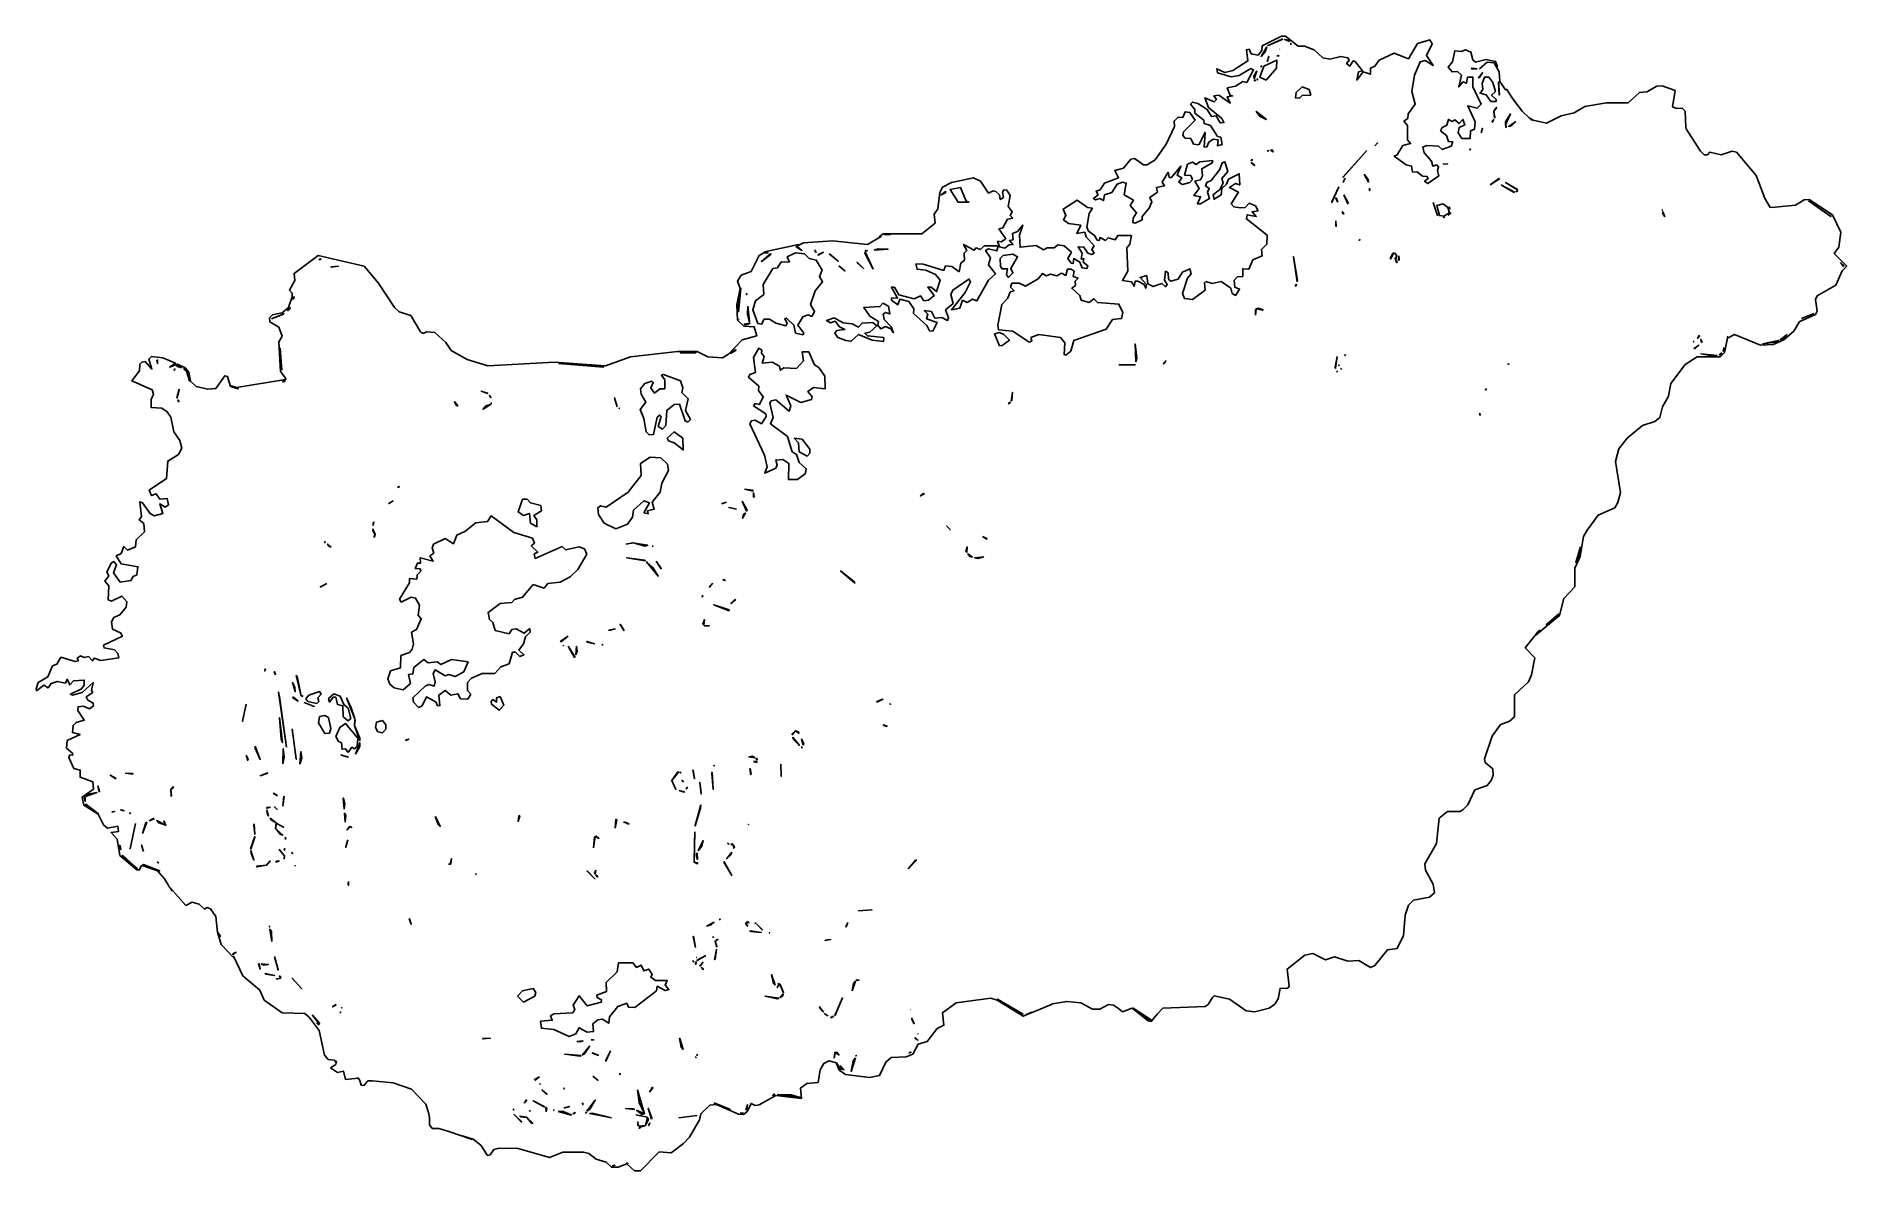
# Model space of a CAD drawing. Header units: millimetres. Extents: x 37 to 541, y 84 to 400.
import ezdxf

# ---------------------------------------------------------------- set-up
doc = ezdxf.new("R2010")
doc.units = ezdxf.units.MM
doc.layers.add('PASS_04', color=4, linetype='Continuous')

msp = doc.modelspace()

# ---------------------------------------------------------------- linework, layer by layer
at = {"layer": 'PASS_04'}
for points in [[(91.6, 143.25), (88.12, 147), (87.12, 150.43), (86.62, 154.75), (85.12, 156.88), (84.12, 157.25), (83.5, 156.85), (82, 158.21), (80, 158.74), (78.25, 157.87), (74.02, 162.61), (74.34, 162), (73.87, 162.77), (73.67, 163), (73.39, 163.57), (72.38, 165.25), (70.38, 167.5), (66.14, 168.99), (65.86, 168.83), (65.38, 167.75), (64.62, 167.75), (59.88, 171.75), (59.12, 176.25), (57.47, 178.12), (59.5, 178.43), (59.38, 179.88), (56.5, 179.34), (55.38, 180.25), (53.88, 183.25), (49.88, 185.75), (49.38, 188), (52.62, 190.25), (52.38, 192.25), (48.88, 193.5), (48.88, 195.5), (47.12, 196), (45.74, 199), (46, 199.74), (46.8, 199.62), (46.75, 200.22), (45.08, 201.62), (45.25, 203.71), (48.83, 205.38), (46.75, 205.97), (46.88, 207.93), (47.75, 208.78), (50.02, 209.38), (48.17, 212.12), (48.28, 213.12), (49.75, 213.34), (51.5, 212.56), (52.53, 213.38), (52.5, 214.16), (51, 214.93), (50.53, 215.88), (52.38, 217.12), (52.02, 217.62), (52.51, 219.88), (49.4, 217.12), (46.75, 216.41), (46.16, 216.62), (49.25, 218.12), (50.01, 219.12), (50, 220.57), (47, 220.39), (46, 219.2), (45.25, 220.8), (44.75, 219.69), (42.5, 220.19), (40.75, 219.62), (40, 218.43), (38.75, 219.11), (36.75, 217.58), (36.63, 218.12), (37.21, 219.88), (39.88, 221.5), (41.18, 224.5), (42.38, 225), (43.5, 226.9), (47.5, 225.77), (48.36, 225.88), (48, 226.66), (49, 227.3), (50, 226.81), (51.18, 227.12), (52.25, 225.9), (52.75, 226.66), (54.62, 226), (59.62, 226.75), (59.38, 228), (58.38, 229), (55.53, 229.5), (55.38, 230.25), (60.62, 232.75), (60.12, 233.75), (57.88, 234.76), (57.62, 236.75), (58.28, 238), (59.88, 238.75), (61.68, 240.88), (61.89, 242.38), (60.5, 243.95), (57.57, 242.5), (56.62, 242.91), (56.88, 246.75), (55.72, 248.12), (56.87, 249.62), (56.26, 250.62), (57.47, 253.12), (58.25, 253.55), (58.98, 252.62), (58.17, 250.38), (60, 247.82), (63, 248.25), (63.58, 249.38), (64.65, 249.88), (64.96, 252.12), (60.25, 252.89), (58.92, 255.12), (60.25, 255.8), (61, 257.71), (62, 256.72), (64.25, 257.64), (64.47, 259.62), (66.75, 261.85), (66.55, 264.12), (65.3, 265.12), (65.94, 266.12), (65.5, 270.17), (66.25, 269.91), (68.31, 266.88), (69.5, 266.24), (71.86, 266.88), (71, 269.58), (72.5, 268.65), (73.46, 269.38), (73.04, 271.12), (71, 270.92), (70, 272.4), (68.75, 271.93), (68.11, 273.38), (72.92, 276.62), (73.25, 281.49), (76.21, 283.38), (77.16, 285.12), (76.62, 287.25), (74.89, 289.62), (74.12, 293.75), (73.12, 295.25), (71.62, 296.25), (68.63, 296.38), (68.61, 298.62), (69.31, 300.12), (68.92, 301.38), (63.23, 303.88), (65.34, 306.62), (65.45, 308.5), (66, 309.06), (67, 309.21), (68.82, 307.12), (67.96, 309.88), (68.75, 310.57), (71.88, 310.25), (75.38, 308.75), (73.75, 307.65), (75.94, 308.5), (78.12, 307.5), (79.12, 306.25), (79.62, 303.75), (81.12, 302.25), (84.38, 301.5), (86.62, 301.75), (89.12, 305.25), (89.88, 305.08), (90.62, 302.5), (92.38, 302), (106.01, 304.22), (106.11, 304.45), (104.62, 306.41), (104.12, 314.7), (105.12, 316.25), (104.12, 318.75), (101.62, 320.25), (101.59, 321.38), (102.44, 322.25), (105.12, 322.75), (106.88, 324.25), (107.88, 327.25), (107.88, 328.25), (107.1, 329.12), (108.62, 331.75), (108.41, 333.75), (115.13, 338.75), (127.88, 335.75), (131.88, 331), (136.38, 324.25), (137.62, 323), (140.88, 322), (143.62, 317.5), (144.19, 317.12), (144.55, 317.1), (145.29, 317.5), (147.62, 317.25), (150.62, 314.54), (152.12, 312.25), (156.62, 309.75), (162.38, 308), (180.88, 309), (195.12, 308), (202.05, 310.5), (215.12, 312), (220.62, 312), (223.62, 310.5), (227.62, 310.25), (229.38, 311.25), (233.12, 315.25), (237.2, 316.38), (236.5, 318.91), (233.62, 319.03), (231.88, 320.69), (231.62, 325), (232.62, 329.5), (231.88, 331.62), (232.88, 333.25), (235.62, 334.25), (237.88, 338.75), (239.21, 339.5), (240.31, 339.43), (239.38, 339.75), (248.81, 341.75), (248.51, 341.46), (250.17, 342.25), (258.25, 342.83), (268, 341.74), (271.8, 343.97), (271.5, 343.82), (271.38, 344), (272.38, 344.75), (283.12, 344.75), (286.88, 347.75), (286.62, 350.25), (287.62, 351.75), (288.12, 356.25), (288.88, 357.75), (291.38, 359), (297.5, 360.36), (299.5, 359.45), (301.75, 356.09), (303, 356.75), (303.75, 356.51), (304.75, 355.62), (305, 354.33), (305.89, 354.88), (305.59, 356.38), (306, 356.98), (306.84, 356.88), (307.74, 355.38), (307.17, 352.38), (308.33, 350.88), (307.74, 349.88), (308.45, 349.12), (307, 348.81), (305.71, 346.38), (304.61, 346.12), (306.5, 343.38), (305.25, 342.55), (304.25, 342.68), (304.81, 341.12), (306.25, 340.78), (307.5, 341.73), (308.5, 341.74), (307.51, 342.88), (308.54, 343.12), (308.38, 344.88), (309.75, 345.4), (311.25, 347.21), (310.37, 344.38), (310.5, 341.03), (315, 341.54), (317, 340.33), (318, 340.9), (320, 340.85), (321, 341.71), (322.75, 341.43), (324.81, 339.62), (323.83, 337.88), (324.75, 336.59), (325.25, 336.49), (325.5, 337.87), (327.11, 336.88), (327.75, 335.3), (329.11, 335.12), (329.39, 335.88), (328.03, 336.88), (328.27, 337.88), (327.5, 337.73), (327.79, 339.38), (326.66, 341.12), (328.25, 341.07), (329.37, 339.38), (330.5, 338.99), (331.1, 339.38), (330.46, 340.38), (331.13, 341.38), (328.94, 343.88), (328.5, 345.18), (326.31, 344.88), (327.4, 347.12), (324, 347.61), (322.56, 348.62), (323.27, 349.88), (322.47, 351.62), (326.4, 354.12), (329.25, 352.05), (330.63, 351.88), (329.7, 350.38), (329.04, 346.62), (329.5, 345.45), (331.25, 344.29), (332, 343.02), (332.5, 342.9), (332.75, 343.72), (334.25, 342.9), (335, 343.66), (337, 343.09), (337.75, 344.29), (341.5, 344.25), (341.06, 341.88), (340.17, 340.88), (340.49, 334.38), (339, 331.75), (341.5, 331.37), (342.25, 330.18), (342.58, 331.62), (343.25, 331.54), (345, 330.66), (345.5, 329.63), (345.68, 330.62), (343.91, 332.62), (345.75, 333.14), (346.07, 330.88), (347.5, 330.14), (350, 330.94), (351, 330.03), (351.44, 330.62), (350.73, 331.88), (351, 334.35), (351.7, 333.88), (351.82, 332.12), (352.5, 331.58), (354.5, 332.18), (355.75, 334.13), (357.75, 335.03), (358.16, 333.62), (357.1, 332.38), (355.67, 328.12), (356.25, 326.73), (358.5, 326.49), (362, 329.09), (361.81, 331.12), (362.25, 331.47), (364, 330.94), (366.5, 331.53), (369.18, 329.62), (369.5, 328.18), (370.5, 327.6), (371.61, 329.38), (370.25, 329.88), (370.13, 331.88), (371, 332.78), (372.49, 332.88), (372.5, 335.02), (374.18, 334.88), (375.25, 337.48), (377.89, 338.62), (377.73, 340.38), (379.15, 341.88), (379.26, 344.38), (373.5, 348.9), (373.75, 350.08), (376.22, 349.62), (375.06, 350.88), (376.77, 351.12), (376, 352.58), (374.25, 353.26), (373.14, 352.12), (371.75, 352), (370, 352.3), (369.25, 353.12), (371.26, 356.38), (368.79, 357.62), (370.5, 358.8), (371.64, 358.38), (371.5, 361.46), (368.5, 359.98), (368, 358.58), (366.63, 357.38), (366.47, 355.62), (364.48, 354.38), (364.24, 355.62), (366.11, 357.12), (367, 358.88), (366.64, 360.12), (368.33, 362.12), (367.5, 364.82), (366.75, 364.52), (366.06, 362.62), (363.66, 359.62), (362.5, 359.04), (362.16, 358.12), (363.14, 357.38), (362.7, 356.38), (363.19, 354.62), (360.75, 353.08), (359.87, 353.12), (360.75, 355.07), (358.88, 355.38), (360.32, 357.38), (359.15, 359.38), (360.75, 359.82), (361.29, 360.88), (361.06, 362.88), (364, 364.47), (364.11, 365.12), (360.5, 364.83), (359.5, 364.05), (358.5, 364.69), (357.14, 364.12), (356.31, 361.12), (358, 360.99), (358.45, 359.88), (357.75, 359.01), (355.75, 358.44), (354.69, 359.12), (355.49, 360.38), (354.22, 361.12), (355.25, 363.62), (352.55, 360.38), (352, 360.53), (351.73, 361.88), (350.05, 359.12), (350.71, 358.12), (348.5, 357.63), (348.78, 356.38), (346.61, 354.88), (347.17, 353.62), (346.43, 351.88), (344.44, 349.62), (344.44, 348.62), (342.5, 347.72), (341.89, 347.88), (341.96, 349.12), (342.91, 350.62), (341.13, 352.62), (342.08, 354.12), (339.5, 355.62), (340, 358.88), (339, 359.16), (337.5, 358.53), (336, 356.24), (334, 355.63), (333.75, 354), (332.69, 354.62), (331.5, 354.19), (330.93, 354.62), (332.23, 355.62), (331.64, 356.62), (332.75, 356.96), (334, 358.88), (337.92, 360.38), (336.86, 362.38), (339.25, 363.03), (341.36, 365.5), (342.31, 365.75), (344.88, 364), (345.88, 364), (348.09, 365.38), (351.12, 369.75), (353.49, 374.62), (353.38, 376.14), (354.5, 377.25), (355.79, 377.12), (356.5, 378.72), (357.75, 378.53), (359.22, 376.38), (356.02, 373.12), (355.85, 372.12), (356.42, 371.38), (358, 371.33), (358.75, 369.72), (360.25, 369.48), (362, 372.98), (361.75, 368.87), (362.5, 368.96), (363, 370.25), (364.25, 371.08), (365.61, 370.88), (365.5, 369.24), (366.71, 369.62), (366.41, 371.62), (365.5, 371.88), (363.5, 374.88), (361.75, 375.42), (361.68, 376.38), (359.18, 378.38), (359.13, 379.38), (357.97, 380.88), (358.5, 381.43), (360, 380.99), (362.6, 379.38), (363.75, 377.4), (365.1, 377.62), (366.24, 375.62), (367.25, 375.73), (366.64, 376.88), (362.91, 379.88), (361.97, 382.62), (364.5, 381.45), (365.15, 382.12), (364.45, 383.12), (365.83, 383.38), (369, 381.16), (368.14, 382.88), (369.65, 383.12), (369, 383.23), (368.19, 385.38), (370.5, 385.88), (372.5, 387.16), (373.6, 386.88), (375.5, 390.38), (374.75, 390.76), (371.5, 388.83), (369.25, 388.41), (365.5, 389.59), (365.25, 390.69), (367.5, 389.62), (369.75, 390.23), (373.93, 392.88), (373.5, 395.98), (374.25, 396.14), (374.83, 394.88), (376.75, 394.46), (377.75, 395.75), (377.93, 397.12), (383.24, 399.75), (384.38, 399.75), (387.88, 397), (389.69, 397), (392.38, 396), (394.75, 393.77), (396.75, 393.38), (399.75, 394.11), (401.75, 393.7), (402.07, 393.12), (401.4, 392.12), (402.25, 391.45), (403.25, 392.86), (403.75, 392.75), (405.84, 390.12), (404.73, 389.88), (404.25, 387.53), (406, 389.85), (408, 389.18), (408.09, 390.88), (409.27, 391.38), (410.5, 393.1), (414.62, 395), (418.62, 393.5), (421.12, 397.75), (424.55, 398.75), (425.19, 397.62), (423.59, 394.38), (425.5, 391.62), (423.25, 392.97), (421.83, 392.62), (420.25, 388.88), (419.57, 384.38), (420.52, 380.88), (418.53, 378.12), (418.45, 376.88), (417.36, 376.12), (418.32, 374.88), (418.37, 370.88), (419.2, 369.88), (417, 369.37), (415.5, 366.75), (414.63, 366.38), (418, 363.94), (419.46, 363.62), (419.75, 361.95), (421, 361.98), (422.5, 360.83), (423.75, 360.74), (424.07, 360.12), (423.08, 359.38), (424, 358.74), (427.05, 360.88), (426.65, 362.38), (427, 363.38), (426.5, 363.93), (425.39, 363.62), (425, 364.94), (423, 367.28), (422.61, 368.88), (423.75, 369.34), (427, 369.11), (428, 368.2), (430.5, 369.12), (430.92, 370.38), (429.75, 370.47), (429.19, 372.12), (427.53, 373.38), (428, 374.34), (429.25, 374.96), (429.75, 376.58), (430.75, 376.05), (431.5, 376.45), (432.75, 375.45), (433.75, 376.6), (434.34, 375.12), (432.77, 374.38), (432.41, 372.88), (433.5, 371.32), (435.75, 371.32), (435.89, 373.38), (436.97, 373.88), (437.17, 375.88), (435.15, 380.38), (437.75, 379.77), (438.88, 380.88), (436.52, 385.62), (436.5, 388.38), (435.09, 388.38), (434.75, 386.64), (433.75, 387.09), (432.61, 385.62), (433.35, 388.88), (432.25, 389.94), (430.75, 389.82), (429.62, 391.12), (430.87, 392.62), (431.5, 395.69), (433.25, 395.48), (434.5, 396), (436, 395.3), (436.5, 393.17), (437.25, 392.56), (440.12, 393.25), (442.88, 392.75), (443.38, 391.31), (442.59, 392.16), (443.88, 389.82), (444.08, 387.12), (445.64, 384.81), (445.88, 385), (447.88, 382), (450.28, 378.91), (452.22, 377.01), (453.36, 376.36), (457, 375.55), (461.12, 377.63), (464.75, 378.46), (467.75, 380.16), (473.74, 381.25), (479.75, 381.24), (482.89, 384.12), (485, 384.24), (487.73, 385.88), (489.25, 385.93), (492.84, 384.62), (492.13, 380.12), (493.26, 379.66), (494.84, 379.75), (495.62, 378.87), (495.86, 374.34), (495.92, 373.93), (499.88, 367.75), (500.83, 366.79), (500.89, 366.75), (501.88, 366.75), (502.53, 367.5), (505.62, 366.75), (508.72, 367.75), (509.88, 367.5), (515.38, 361), (517.58, 355.11), (517.67, 354.92), (519.34, 352.07), (520.68, 352.14), (526.38, 352.75), (528.78, 354.25), (530.12, 354.33), (536.62, 350), (538.93, 345.25), (538.38, 341.06), (537.12, 339.25), (540.62, 335.75), (539.38, 334.5), (537.62, 330.5), (532.38, 327.5), (531.88, 326.5), (532.38, 323.25), (531.88, 322.28), (527.4, 320.26), (527.34, 320.19), (525.88, 317.67), (523.12, 315.25), (520.12, 314), (516.62, 313.75), (509.38, 316.75), (507.38, 315.75), (506.62, 311.77), (505.38, 310.5), (499, 310.5), (495.64, 308.38), (491.6, 303.12), (491.03, 299.62), (489.33, 296.62), (488.58, 293.62), (487.18, 292.5), (483.75, 291.41), (479.5, 287.91), (477.14, 284.88), (476.23, 281.38), (477.62, 272.81), (476.88, 270), (476.02, 268.5), (471.38, 266.5), (468.38, 262.25), (467.38, 260.5), (466.38, 255), (464.88, 251.75), (464.88, 246.5), (461.88, 243.25), (460.62, 238.5), (453.67, 232.74), (451.12, 229.5), (453.75, 226.71), (452.88, 222.01), (452, 220.05), (448.12, 216.5), (448.12, 210.35), (446.63, 209), (444.25, 208.21), (441.88, 205), (439.74, 198.62), (440, 197.58), (442.09, 195.88), (442.19, 194.12), (441.62, 192.6), (440.52, 191.25), (437.12, 190), (435.12, 185.86), (433.81, 184.5), (433, 184), (429.5, 184.01), (427.15, 182.12), (426.38, 175.12), (423.18, 169.38), (423.38, 167.62), (425.5, 163.75), (425.87, 161.38), (424.5, 160.12), (420, 159.31), (418.59, 157.88), (417.66, 155.12), (417.26, 149.5), (415.5, 145.88), (412.75, 145.51), (409.24, 141.12), (408, 140.54), (404.75, 142.49), (401.75, 142.33), (398, 143.52), (395.5, 142.73), (392, 144.48), (389.75, 143.98), (384.89, 140.12), (385.39, 135.38), (385, 134.86), (382.88, 134.75), (382.38, 131.84), (381.38, 130.35), (379.8, 129.25), (375.82, 128.25), (373.43, 128.5), (368.75, 131.8), (364.49, 132.73), (364.06, 132.24), (362.88, 130.3), (362.01, 129.75), (350.24, 129.25), (348.7, 127.56), (347, 125.56), (346.13, 125.75), (341.66, 129.22), (341.42, 129.17), (339, 128.25), (337.89, 129.17), (336.48, 130.06), (335.12, 130.25), (332.67, 129), (330.62, 128.97), (327.38, 130.75), (323.5, 131.14), (319.5, 130.47), (319.04, 130.29), (319.22, 130.25), (311.38, 127), (304.12, 131.5), (302.38, 132), (292.75, 130.73), (288.88, 128), (289.26, 124.5), (287.45, 123.62), (284.6, 120), (282.12, 119.25), (280.62, 116.5), (278.82, 115.75), (274.62, 115.5), (273.12, 114.25), (271.38, 110.5), (268.62, 110), (261.88, 110.75), (260.12, 112), (259.38, 113.85), (260.5, 112.07), (259.38, 114), (257.25, 114.56), (255.91, 113.88), (254.86, 112.12), (254.25, 108.57), (251.12, 108.25), (249.38, 107), (249.64, 104.12), (242.5, 104.91), (237.88, 102.31), (236.75, 102.19), (235.62, 102.75), (234.62, 100.56), (233.5, 99.69), (232.16, 99.75), (226, 102.48), (224.12, 102.25), (221.59, 99.88), (221.25, 98.18), (218.52, 93.38), (216.83, 91.62), (213.35, 89), (210, 89.25), (204.85, 84), (203.19, 84), (201, 85.89), (198.6, 85), (196.74, 85), (195.25, 86.44), (192.47, 87.25), (190.5, 88.81), (189, 89.19), (183.25, 89.21), (179.5, 87.7), (170.75, 90.21), (165.5, 90.25), (164, 89.89), (163, 88.45), (162.25, 88.27), (160.42, 91.12), (158.25, 92.77), (154.66, 93.89), (157.94, 92.75), (151.48, 94.89), (148.73, 95.75), (146.88, 95.75), (146.12, 96.75), (146.12, 98.84), (145.79, 100.19), (145.12, 102.5), (141.12, 106.75), (136, 108.48), (130.12, 109), (129.02, 109), (128.75, 108.84), (127.88, 107.75), (127.12, 107.82), (126.72, 109.17), (126.41, 109.59), (126.05, 109.75), (126.25, 109.82), (122.73, 109.38), (122.12, 111.75), (120.5, 111.36), (118.57, 112.62), (120.06, 113.62), (120.16, 114.11), (119.62, 114.75), (117.93, 115), (116.88, 116.13), (115.38, 123), (112.62, 126.75), (111.38, 127.75), (105.09, 128), (100.12, 131.5), (98.88, 134.25), (94.12, 138.25), (91.5, 143.7)], [(379.36, 397.08), (383.6, 398.94), (383.5, 398.96), (379.38, 397.12)], [(385.52, 398.3), (385.33, 398.62), (384.19, 398.83)], [(379.17, 396.77), (377.6, 394.12), (378.75, 395.38)], [(379.27, 392.62), (379.74, 394.13), (379.72, 394.12)], [(382.01, 394.31), (382.5, 394.23), (382.52, 394.36)], [(382.75, 396.11), (382.75, 396.13), (382.75, 396.12)], [(386, 397.47), (385.83, 397.77), (385.89, 397.42)], [(376.38, 390.12), (375.59, 388.62), (375.68, 387.92)], [(379, 387.51), (381.87, 390.88), (382, 393.1), (378.38, 391.38), (377.2, 388.38)], [(377.56, 391.1), (377.72, 391.43), (377.65, 391.38)], [(437.72, 390.68), (436.25, 390.82), (436.16, 390.63)], [(438.06, 388.29), (438.25, 388.18), (439.25, 389.6)], [(438.4, 390.7), (438.5, 390.71), (440.5, 392.54)], [(441.5, 381.59), (443, 381.55), (443.04, 382.12), (441.73, 383.38), (442.82, 384.38), (442.11, 386.88), (441, 388.35), (439.75, 388.38), (439.12, 386.62), (439.33, 384.88), (438.57, 383.88), (440.25, 383.43)], [(442.43, 392.34), (442.39, 392.38), (440.5, 392.54)], [(375.72, 387.58), (375.75, 387.35), (376.11, 387.47)], [(376.48, 387.58), (376.6, 387.62), (376.58, 387.91)], [(389, 385.63), (387.34, 384.12), (387.14, 382.62), (388.25, 382.49), (389, 383.26), (391.39, 383.38), (390.94, 384.88)], [(443.7, 387.12), (443.88, 383.38), (443.98, 383.46)], [(379.03, 376.67), (376.25, 378.84), (377.31, 377.38), (379, 376.54)], [(443.18, 379.87), (443.12, 379.88), (442.42, 378.87)], [(442.55, 376.97), (442.63, 377.12), (442.42, 378.87)], [(445.92, 374.45), (445.65, 375.12), (447, 378.13), (445.61, 375.88), (445.67, 374.38)], [(438.81, 372.83), (438.86, 372.88), (439.24, 374.12)], [(441.83, 375.82), (442, 375.91), (442.34, 376.56)], [(448.5, 376.02), (446.54, 374.64), (447.34, 374.88)], [(452.23, 377.01), (452.75, 376.49), (453.35, 376.36)], [(379.44, 367.71), (379.68, 367.92), (379.45, 367.88)], [(380.23, 368.04), (380.93, 367.55), (380.63, 368.12)], [(407, 367.99), (400.46, 360.62), (400.4, 360.49)], [(409.29, 369.27), (410.01, 370.05), (410, 370.04)], [(435.64, 368.11), (435.73, 368.12), (435.86, 368.39)], [(374.88, 365.04), (375.15, 365.35), (374.87, 365.38)], [(374.9, 364.73), (374.91, 364.38), (375.75, 363.76), (375.84, 363.84)], [(428.25, 364.13), (429.5, 364.25), (428.25, 364.16)], [(399.2, 357.85), (397.29, 353.62), (397.29, 353.45)], [(400.39, 359.05), (400.93, 360.19), (400.87, 360.12)], [(406.3, 361.38), (407.53, 359.17), (407.42, 359.88)], [(441.38, 358.38), (443.93, 360.02), (443.75, 360.13)], [(448.14, 356.33), (444.5, 358.34), (448, 356.27)], [(448.95, 356.96), (448.94, 357.12), (445.64, 359.04)], [(289.83, 356.3), (289.75, 356.5), (288.5, 355.57)], [(295.5, 353.88), (293.89, 357.62), (291.03, 357.12), (293.25, 353.55), (296.25, 353.6)], [(398.92, 353.6), (398.48, 354.74), (398.43, 354.62)], [(400.6, 355.62), (401.73, 353.14), (401.83, 353.38)], [(407.78, 357.47), (407.76, 356.81), (407.87, 356.88)], [(425.5, 353.51), (426.71, 349.88), (426.74, 349.87)], [(428.25, 353.08), (426.47, 352.62), (427.25, 349.84), (428.5, 349.69), (430.02, 350.62), (429.59, 352.12)], [(448.96, 356.78), (448.52, 356.46), (448.96, 356.62)], [(530, 353.93), (536.24, 349.62), (536.23, 349.62)], [(398.44, 348.38), (398.43, 346.88), (398.5, 346.83)], [(400.59, 350.47), (400.2, 350.9), (400.5, 350.26)], [(428.3, 349.39), (428.5, 349.32), (428.73, 349.45)], [(429.57, 349.93), (430.35, 350.38), (430.33, 350.51)], [(430.13, 351.66), (430.06, 352.12), (429.95, 352.21)], [(489.28, 351.38), (489.25, 351.46), (489.19, 351.38)], [(490, 349.49), (489.46, 350.91), (489.39, 350.38)], [(274.46, 344.55), (273, 344.55), (272.94, 344.52)], [(404.91, 343.15), (405, 342.94), (405.13, 343.04)], [(115.34, 337.55), (115.9, 337.71), (115.75, 337.83)], [(255.44, 334.62), (253.75, 337.45), (251.75, 337.92), (250.5, 339.2), (248, 339.48), (245.67, 338.38), (246.31, 336.88), (244, 336.95), (243, 335.32), (241.72, 335.12), (238.99, 330.62), (239.18, 327.88), (236.81, 326.12), (236.1, 323.62), (237.5, 319.84), (238.5, 319.58), (239.25, 320.98), (240.75, 320.98), (242.5, 319.86), (245.25, 319.18), (245.63, 319.88), (245, 321.12), (245.5, 321.31), (247.55, 319.38), (248.03, 317.12), (250, 316.67), (250.3, 317.12), (248.67, 319.38), (250, 321.63), (251.5, 322.19), (252.5, 321.77), (253.31, 323.12), (252.18, 325.12), (253.48, 328.88), (255.53, 331.38), (254.7, 332.88)], [(241.22, 339.12), (241.02, 339.19), (238.5, 337.07)], [(248.38, 341.33), (248.17, 341.12), (249.75, 340.12)], [(253.32, 340.12), (253.71, 339.58), (253.5, 340.12)], [(254.17, 338.94), (254.25, 338.83), (255.75, 339.63)], [(257.32, 339.16), (259.89, 337.12), (257.5, 339.1)], [(269.65, 334.88), (267.37, 339.72), (267.28, 339.38)], [(267.44, 339.99), (267.96, 340.03), (267.5, 340.2)], [(269.88, 340.17), (273.75, 340.45), (271, 340.6)], [(289.76, 323.62), (291.9, 325.38), (291.21, 327.88), (291.74, 329.12), (296.25, 332.14), (296.7, 331.38), (295.25, 328.44), (291.45, 323.62), (293.75, 324.07), (294.5, 326.28), (295.75, 325.65), (297.25, 326.53), (298.5, 326.1), (301.75, 331.87), (303.7, 333.62), (301.69, 336.12), (302.31, 338.12), (300.92, 340.12), (301.75, 340.54), (304, 339.98), (304.42, 341.38), (300.5, 341.39), (299.5, 340.36), (298.25, 340.85), (297.75, 340.17), (294.75, 341.83), (295.72, 340.12), (294.91, 339.38), (295, 337.4), (294.04, 336.62), (293.5, 334.22), (291.5, 335.64), (289.75, 335.84), (289.25, 334.58), (283.5, 336.35), (281.5, 336.38), (281.81, 334.88), (284.25, 334.64), (287, 333.43), (288.3, 331.88), (287.25, 328.68), (285.76, 329.88), (284.81, 329.88), (286.63, 327.62), (285, 326.25), (283.75, 326.15), (282.75, 327.53), (281, 326.71), (276.75, 327.75), (275.52, 329.88), (274.69, 329.88), (276.42, 326.88), (274.75, 326.92), (274.75, 326.26), (276.5, 325), (277, 326.53), (279.5, 325.94), (280.97, 323.88), (280.81, 322.62), (284.5, 319.24), (285.25, 317.79), (286.25, 317.71), (287.38, 320.12), (284.49, 321.12), (284.81, 322.38), (283.82, 323.38), (285.84, 323.12), (286.75, 321.3), (288.75, 321.51), (290.25, 320.62), (290.54, 321.38)], [(307.25, 332.61), (308.5, 333.88), (307.97, 335.12), (309.81, 338.38), (308.5, 339.13), (305.75, 338.76), (304.92, 337.88), (305.05, 335.62), (305.5, 335.04), (307, 335), (306.71, 333.38)], [(387.61, 331.42), (387.74, 331.88), (386.57, 338.38)], [(414.24, 339.38), (413.56, 337.89), (413.75, 337.81), (414.46, 339.39)], [(414.75, 339.42), (414.59, 339.4), (415.39, 338.62)], [(414.94, 337.88), (415.03, 337.54), (415.39, 338.62)], [(415.89, 338.62), (415.8, 337.37), (416.01, 337.62)], [(118.68, 335.57), (118.75, 335.51), (120.75, 335.74)], [(260.03, 335.88), (261.76, 334.4), (261.75, 334.44)], [(265.02, 336.78), (266.92, 335.12), (265.25, 336.74)], [(327.5, 326.32), (327.09, 327.62), (324.86, 329.62), (325.91, 330.38), (325.85, 331.62), (326.63, 332.38), (325.25, 332.88), (325.55, 334.38), (324.75, 334.92), (323.67, 334.88), (323.25, 333.18), (322, 333.78), (320.75, 333.06), (319, 333.57), (317.75, 333.03), (316.75, 333.73), (315.5, 332.27), (312, 330.22), (310.25, 331.05), (308.25, 330.99), (307.84, 329.88), (308.81, 328.88), (307.75, 328.57), (307.09, 326.88), (305.44, 325.12), (304.29, 319.38), (304.5, 318.08), (308.5, 317.7), (313, 314.57), (313.79, 314.88), (313.51, 315.88), (315.75, 316.76), (321.75, 315.93), (322.99, 314.38), (322.75, 311.2), (323.25, 310.99), (324.67, 312.12), (325.5, 315.11), (334.5, 318.23), (336.25, 320.87), (338.75, 321.2), (339.09, 322.88), (338, 325.16), (332.03, 325.62), (331, 326.67), (329.75, 325.68)], [(415.48, 336.99), (415.07, 337.38), (415.25, 336.7)], [(538.84, 336.75), (539.75, 335.65), (539.87, 335.88)], [(231.99, 324.38), (232.08, 323.07), (232.79, 329.62)], [(234.39, 328.21), (234.34, 328.12), (234.43, 327.82)], [(387.11, 330.24), (387.25, 330.19), (387.4, 330.72)], [(106.56, 323.36), (107.18, 323.88), (107.32, 324.24)], [(108.17, 326.48), (108.41, 327.12), (108.38, 327.24)], [(234.75, 324.65), (234.6, 322.38), (235.2, 320.24)], [(271.12, 320.38), (270.86, 319.38), (271.75, 318.31), (273, 318.92), (274.5, 318.27), (275.25, 317.24), (274.64, 318.88), (272.7, 320.88), (272.4, 322.38), (273, 322.89), (274.25, 322.46), (273.86, 324.62), (272.25, 325.42), (271.5, 324.51), (267, 324.21), (268.72, 321.88)], [(376, 322.15), (376.24, 323.81), (376, 323.67)], [(378, 323.48), (378.16, 323.64), (376.75, 324.11), (376.3, 323.85)], [(531.5, 322.58), (528.25, 321.3), (528.13, 321.16)], [(102.15, 321.12), (105.25, 322.26), (105.56, 322.52)], [(232.23, 320.88), (232.24, 320.87), (232.23, 320.92)], [(235.24, 319.87), (233.7, 319.66), (234, 319.4), (235.25, 319.76)], [(258.75, 321.42), (256.57, 320.62), (257.75, 320.03), (259, 320.42), (260.22, 318.88), (261.73, 318.12), (259.5, 317.89), (258.94, 317.12), (259.75, 315.88), (262, 315.05), (263.5, 314.88), (265.5, 316.74), (269.31, 315.12), (272.5, 314.76), (272.53, 315.88), (268, 316.35), (267.31, 317.12), (268.64, 317.38), (270.63, 319.12), (269.5, 320.06), (266.5, 319.9), (265.5, 318.8), (263.75, 319.71), (261.25, 319.94)], [(105, 306.77), (104.55, 312.9), (104.54, 312.88)], [(229.77, 311.41), (231.33, 312.31), (231.25, 312.52)], [(242.5, 298.51), (246.25, 295.44), (246.65, 296.88), (245.37, 299.88), (249.5, 297.82), (252.41, 298.62), (252.64, 299.38), (251.42, 300.88), (253, 302.02), (256.23, 301.62), (256.17, 305.12), (254.5, 307.52), (253.25, 308.28), (251.66, 311.88), (249.83, 311.88), (250.22, 309.38), (248.25, 307.32), (244.75, 307.48), (243.75, 306.81), (243.5, 307.89), (241.5, 309.02), (238.75, 308.8), (239.29, 310.62), (238.5, 311.5), (238.59, 312.38), (237.75, 312.91), (236.32, 310.38), (236.85, 306.12), (235.25, 305.65), (234.88, 304.88), (237.77, 302.38), (237.69, 301.12), (238.99, 299.38), (238, 297.3), (236.75, 297.53), (236.33, 296.88), (239.71, 294.62), (239.82, 293.88), (238.5, 291.9), (236.75, 292.89), (235.75, 292.72), (235.29, 291.88), (239.37, 283.12), (240.13, 279.88), (239.46, 278.12), (242.5, 279.58), (242.88, 280.38), (242.5, 281.78), (244.5, 281.93), (246.12, 280.88), (246.03, 276.38), (248.5, 276.4), (250.75, 278.1), (250.98, 279.38), (249, 281.08), (248.27, 283.38), (247.05, 284.12), (245.8, 288.38), (240.99, 291.88), (241.76, 293.62), (240.82, 297.62), (241.25, 298.29)], [(303.37, 316.88), (304.78, 313.62), (305.5, 313.66), (307.51, 315.12), (306, 316.7), (304.75, 317.28)], [(342.72, 309.12), (342.97, 310.12), (342.5, 314.13)], [(498.15, 314.82), (497.92, 314.75), (498, 314.69)], [(498.29, 312.75), (499.41, 313.77), (498.12, 312.88)], [(499.63, 316.15), (499.5, 316.44), (499.09, 315.67)], [(500.22, 314.53), (500.33, 314.62), (499.99, 315.36)], [(506.51, 313.12), (506.19, 312.06), (506.25, 312.12)], [(507.63, 316.21), (507.42, 316.12), (507.38, 316)], [(517.19, 314.14), (517.25, 314.12), (520.7, 314.62), (521.64, 315.08)], [(524.04, 316.74), (522.06, 315.29), (523.26, 315.88)], [(70.22, 309.62), (70.43, 308.65), (70.39, 309.62)], [(75.69, 307.92), (77.05, 307.48), (75.75, 308.01)], [(182, 308.69), (194.5, 307.69), (194.6, 307.72)], [(215.86, 311.68), (220.25, 311.66), (216, 311.7)], [(338, 308.27), (342.5, 308.25), (342.53, 308.37)], [(350.35, 308.66), (350.5, 308.6), (351.1, 309.38)], [(398.79, 310.62), (398.21, 307.62), (398.33, 307.33)], [(399.19, 308.12), (399.26, 308.04), (399.27, 308.26)], [(401.12, 311.18), (400.93, 310.88), (401.12, 311.12)], [(446.57, 308.65), (446.52, 308.62), (446.32, 308.39)], [(504.5, 310.91), (500.06, 311.38), (503.75, 310.74)], [(505.8, 311.61), (505.11, 311.06), (505.38, 311.12)], [(75.09, 306.71), (75.23, 307.15), (75.07, 306.88)], [(77.6, 307.25), (78.5, 306.52), (77.75, 307.19)], [(79.31, 303.88), (79.39, 303.78), (78.5, 306.52)], [(105.21, 303.55), (105.75, 303.63), (105.95, 304.09)], [(218, 292.38), (218.76, 293.12), (217.41, 295.62), (218.12, 298.88), (216.32, 300.62), (216.64, 301.88), (215.97, 303.88), (211.25, 305.65), (210.64, 305.38), (211.59, 304.12), (211.6, 301.62), (210.25, 301.63), (208.75, 300.44), (207.75, 301.88), (208.41, 303.38), (208, 303.75), (206, 303.07), (204.83, 301.62), (205, 300.12), (206.28, 297.88), (204.71, 295.88), (205.79, 293.38), (206.42, 289.62), (207.25, 288.83), (208.5, 288.92), (209.5, 293.71), (210.25, 294.29), (210.62, 293.88), (209.8, 291.12), (211, 290.42), (211.88, 291.38), (212.18, 295.62), (214.25, 297.28), (215.66, 297.38), (217.25, 292.71)], [(398.86, 306.4), (398.68, 306.5), (398.75, 306.32)], [(399.73, 307.39), (399.95, 307.09), (400, 307.12)], [(76.38, 301.49), (75.78, 299.12), (75.83, 299.02), (76.44, 301.38)], [(76.4, 298.02), (76.06, 298.51), (76.25, 298.07)], [(90.56, 302.38), (92.75, 301.64), (92.89, 301.67)], [(153.75, 296.92), (153.97, 296.87), (153.15, 298.04), (153.04, 297.88)], [(162.25, 300.43), (160.5, 301.01), (162.34, 300.32)], [(163.14, 299.38), (162.79, 299.78), (163.15, 299.2)], [(163.31, 297.38), (163.28, 297.7), (163.25, 297.34)], [(198.37, 296.58), (197.62, 299.12), (198.31, 296.62)], [(307.22, 297.56), (307.5, 297.51), (307.78, 297.86)], [(308.03, 298.18), (308.18, 298.38), (308.37, 300.62)], [(440.38, 301.69), (440.1, 301.38), (440.07, 301.26)], [(163.05, 297.22), (161.81, 296.88), (161, 295.94)], [(199.05, 296.14), (198.87, 296.21), (199, 296.11)], [(438.48, 294.85), (438.43, 294.62), (438.54, 294.27)], [(214.19, 286.62), (216.75, 284.62), (216.6, 287.88), (214.25, 289.62), (212.25, 287.93), (212.6, 287.12)], [(249, 284.06), (251.25, 282.9), (252, 283.75), (252, 284.81), (249.84, 287.62), (247.64, 287.88), (248.81, 286.62)], [(210.3, 272.88), (210.75, 275.38), (212.59, 278.88), (212.36, 280.62), (210.5, 282.38), (207.5, 282.61), (204.85, 280.88), (205, 277.52), (201.41, 272.88), (195.25, 268.65), (193.75, 269.08), (193, 268.54), (193.17, 266.62), (194.75, 264.26), (198, 262.66), (201.25, 263.95), (202.65, 265.88), (202.9, 267.88), (205.75, 270.45), (207.3, 269.88), (205.81, 267.12), (207, 266.87), (206.78, 267.62), (208.65, 268.12), (208.07, 270.12)], [(137.56, 274.5), (137.31, 274.2), (137.71, 274.38)], [(233.75, 273.7), (236.15, 273.14), (236.1, 273.38)], [(236.25, 272.73), (236.27, 271.5), (236.5, 271.59)], [(283.5, 272.52), (282.75, 271.83), (283.84, 272.39)], [(136, 270.49), (134.75, 269.66), (136, 270.43)], [(176, 263.22), (175.94, 265.12), (175.18, 266.38), (177.25, 267.66), (177.14, 269.12), (174.25, 269.92), (173.25, 270.93), (172, 270.87), (170.75, 267.38), (172.25, 266.4), (173.95, 266.88), (174.25, 264.26)], [(228.75, 270.1), (227.53, 269.67), (227.52, 269.62)], [(231.55, 268.12), (229.47, 268.61), (229.5, 268.55)], [(233.15, 270.38), (234.36, 267.61), (234.51, 267.88)], [(130.33, 262.65), (130.3, 262.12), (131.02, 261.12)], [(130.59, 264.61), (130.41, 264.12), (130.38, 263.61)], [(157.58, 216.62), (156.67, 217.62), (156.65, 219.88), (157.75, 221.05), (160.75, 222.44), (164.25, 222.43), (166, 224.27), (168.25, 225.12), (169.25, 228.36), (170, 228.34), (171.25, 227.08), (172.4, 227.62), (170.99, 228.88), (172.29, 230.62), (172.82, 232.62), (174.13, 233.88), (174, 234.89), (172.5, 233.59), (170.25, 234.78), (169, 234.6), (168.25, 233.46), (164.4, 234.38), (163.75, 236.58), (162.78, 237.38), (162.42, 239.38), (165.82, 241.88), (169, 242.18), (169.75, 243.03), (172, 243.61), (175, 247.12), (178, 246.17), (179, 247.43), (182.5, 247.83), (185.25, 249.27), (187.44, 251.38), (189.89, 255.62), (189.26, 257.12), (187.75, 257.64), (184, 256.84), (183, 257.73), (175.5, 254.44), (175.25, 255.66), (176.26, 256.12), (174.45, 257.88), (175.31, 258.62), (174.75, 260.05), (169.56, 261.62), (163.25, 266.24), (162.25, 264.65), (159, 264.31), (155.95, 261.88), (153.71, 260.88), (152.75, 258.49), (150.5, 260.01), (147.26, 258.38), (146.87, 257.38), (147.27, 255.88), (146.2, 255.12), (147.11, 253.62), (143.55, 254.62), (143.61, 253.12), (142.72, 253.12), (142.15, 251.62), (143.5, 251.53), (143.69, 250.88), (142.71, 249.88), (142.54, 248.62), (140.5, 248.82), (140.5, 247.62), (137.76, 243.12), (138.25, 242.26), (141, 243.65), (142.21, 243.38), (143.33, 241.38), (142.97, 238.62), (143.82, 237.62), (142.5, 234.62), (141.07, 233.88), (141.63, 230.62), (141.25, 229.2), (140.5, 228.25), (138.13, 227.38), (138, 223.95), (135.25, 223.13), (134.54, 220.88), (135.03, 219.38), (136.25, 218.37), (138.75, 217.85), (140.77, 219.62), (140.3, 222.12), (141.5, 222.29), (141.75, 224.02), (144.5, 226.26), (145.75, 225.35), (148.25, 225.65), (149.25, 224.87), (152.25, 226.31), (156.85, 225.62), (155.68, 222.88), (153.25, 221.52), (151.5, 222.08), (150.5, 221.77), (147.67, 223.38), (147.15, 222.38), (147.7, 220.12), (147.41, 218.88), (146, 219.34), (145, 218.96), (141.51, 215.62), (141.63, 214.38), (143, 212.92), (144.06, 213.38), (145.25, 215.88), (147.97, 214.38), (148.25, 213.5), (149, 213.47), (148.72, 216.38), (150.5, 217.7), (152, 216.38), (154, 216.76), (154.75, 215.31), (156.75, 215.29)], [(233.5, 266.76), (233.25, 265.58), (234.05, 267.04)], [(290.09, 263.38), (291, 262.45), (290.1, 263.43)], [(117.17, 258.95), (117, 259.1), (116.96, 258.82)], [(118.75, 257.58), (117.75, 258.46), (118.01, 257.88)], [(130.61, 260.4), (130.76, 260.38), (131.02, 261.12)], [(200.73, 258.38), (202.93, 258.74), (202.75, 258.77)], [(206, 257.86), (206.85, 258.08), (203.17, 258.7)], [(208.1, 257.87), (208.3, 257.74), (208.25, 257.84)], [(295.69, 256.03), (295.79, 257.62), (295.44, 256.38)], [(300, 260.54), (301.22, 259.75), (301.25, 259.94)], [(466.51, 257.64), (465.22, 253.25), (466.01, 255)], [(206, 253.91), (201, 254.63), (206.14, 253.78)], [(208.25, 251.88), (206.5, 253.46), (209.75, 249.47)], [(209.2, 253.62), (210.58, 251.54), (210.62, 251.62)], [(297.23, 254.73), (295.94, 255.69), (296.5, 254.91)], [(300.42, 254.88), (297.88, 254.58), (298.75, 254.37)], [(117.5, 247.48), (115.75, 246.55), (115.71, 246.43)], [(223.99, 246.35), (224.92, 247.41), (224.81, 247.38)], [(227.8, 248.47), (228.45, 248.25), (228, 248.54)], [(264.39, 247.94), (260.53, 250.95), (260.58, 250.88), (264.5, 247.56)], [(222.02, 243.62), (222.17, 244.08), (222, 243.88)], [(231.22, 243.07), (230.03, 241.91), (231.25, 242.85)], [(222.51, 235.81), (222.64, 237.38), (222.22, 236.12)], [(229.56, 240.13), (225.25, 241.51), (229.5, 239.86)], [(230, 241.88), (229.99, 241.88), (229.99, 241.84)], [(460.5, 239.02), (456.97, 235.96), (459.27, 237.62)], [(184.75, 232.77), (182.58, 231.38), (182.67, 231.25)], [(195.99, 234.4), (197.75, 234.79), (196, 234.44)], [(200.27, 234.38), (199.16, 236.12), (200.24, 234.35)], [(224, 235.67), (222.65, 235.66), (222.75, 235.55)], [(455.25, 234.48), (454.56, 233.88), (453.96, 233.12)], [(183.29, 230.28), (183.39, 230.12), (183.44, 230.12)], [(184.75, 230.03), (186.5, 226.86), (186.6, 227.09)], [(186.81, 227.61), (187.22, 228.62), (186.98, 229.96)], [(190, 231.09), (192, 230.65), (189.86, 231.32)], [(194.25, 230.29), (194.31, 230.43), (194.16, 230.35)], [(100.32, 223.12), (100.25, 223.12), (100.25, 223.12)], [(100.27, 223.26), (100.44, 223.65), (100.33, 223.62)], [(103.2, 222.03), (103.04, 222.88), (102.91, 222.89)], [(110.35, 216.09), (110.37, 216.12), (109.28, 221.62), (109, 221.83)], [(106.29, 201.88), (104.37, 215.88), (104.11, 217.24)], [(108.61, 218.62), (107.96, 219.88), (108.75, 217.38)], [(112.54, 216.38), (111.69, 215.38), (112.25, 214.61), (114.75, 214.09), (115.26, 214.62), (114.98, 215.62), (115.97, 216.62), (115.5, 217.35)], [(95.04, 213.88), (94.03, 209.12), (94.04, 209.08)], [(108.2, 215.94), (108.08, 215.62), (109.5, 214.7)], [(110.8, 216.27), (110.66, 216.12), (110.7, 215.98)], [(111.23, 214.35), (111.25, 214.28), (114, 213.21)], [(122.03, 210.38), (123.5, 209.26), (124.23, 209.88), (123.5, 212.72), (122.25, 213.73), (121.25, 216.1), (119.5, 216.69), (118, 215.46), (118.25, 214.42), (119.25, 215.77), (120, 215.84), (120.5, 213.76), (122.02, 213.38)], [(125.29, 209.8), (124.32, 212.88), (123, 215.62)], [(165.75, 215.96), (164.74, 215.62), (164.75, 214.4), (163.75, 215.2), (163.25, 214.62), (163.38, 213.88), (165.5, 212.16), (166.75, 213.62)], [(270.58, 214.62), (270.64, 214.42), (272.34, 215.23), (272.25, 215.29)], [(274.45, 213.88), (274.29, 213.97), (274.39, 213.77)], [(104.78, 204.12), (105.18, 203.19), (104.37, 210.12)], [(107.86, 206.96), (107.84, 206.88), (108.96, 198.62), (109.03, 198.52)], [(115.16, 208.62), (117, 205.71), (118.25, 205.82), (118.68, 207.12), (117.97, 210.12), (117, 210.69), (115.5, 210.42)], [(123.5, 200.45), (124.5, 201.86), (125.25, 201.46), (126, 202.12), (126.13, 204.38), (122.75, 208.46), (121.14, 207.38), (120.04, 204.88), (120.75, 203.51), (121.62, 203.12), (121.75, 201.33), (122.75, 201.45)], [(125.25, 207.88), (125.43, 209.38), (125.36, 209.59)], [(126.68, 203.62), (126.68, 204.38), (125.25, 207.88)], [(131.38, 208.88), (131.03, 207.38), (131.75, 206.16), (133, 205.87), (133.92, 206.88), (133.94, 208.12), (133, 209.32)], [(273.45, 207.62), (273.46, 207.74), (272.44, 208.11), (272.57, 207.88)], [(97.56, 202.16), (97.54, 201.62), (99, 198.5)], [(125.5, 199.9), (126.67, 202.12), (126.68, 203.14)], [(139.44, 203.87), (139.5, 203.75), (140.31, 204.12)], [(247.04, 205.62), (247.1, 205.35), (248, 206.44)], [(247.25, 204.71), (247.38, 204.12), (249.08, 202.39)], [(248.97, 205.71), (248.75, 206.19), (248, 206.44)], [(249.6, 201.85), (249.75, 201.69), (249.83, 201.86)], [(250.08, 202.43), (250.29, 202.88), (249.69, 204.16)], [(95.03, 199.62), (95.5, 198.2), (95.61, 198.51)], [(105.25, 197.27), (105.66, 199.12), (105.38, 201.45)], [(110, 197.17), (110.52, 198.88), (110.32, 200.66)], [(121.42, 199.8), (121.5, 199.69), (123.5, 199.13)], [(225.25, 196.83), (225.23, 196.74), (225.41, 196.72)], [(236.75, 198.93), (236, 199.37), (235, 199.16)], [(236.25, 197.92), (237.25, 197.64), (237.26, 197.88)], [(237.27, 198.31), (237.29, 198.62), (237.07, 198.75)], [(244.03, 193.88), (243.87, 197.12), (244.01, 193.82)], [(58.88, 193.19), (57.25, 194.1), (58.75, 193.11)], [(63.5, 194.52), (61.5, 194.62), (63.56, 194.4)], [(101.09, 194.67), (101, 194.71), (99, 193.94)], [(215.4, 194.97), (215.25, 195.01), (213.53, 192.62)], [(213.53, 192.62), (214.68, 190.12), (214.7, 190.12)], [(216.02, 194.68), (216, 194.84), (215.75, 194.89)], [(216.43, 192.62), (216.74, 192.26), (216.42, 192.7)], [(219.39, 195.48), (219.85, 193.12), (219.5, 195.48)], [(221.76, 189.12), (221.34, 192.12), (221.75, 188.83)], [(224.71, 194.62), (225.1, 190.12), (224.78, 194.89)], [(235.4, 195.99), (235.25, 195.88), (235.52, 194.26), (235.61, 194.38)], [(50, 187.84), (50.25, 186.79), (50.25, 188.02)], [(51.45, 188.88), (50.4, 188.13), (53.53, 189.26)], [(53.82, 191.12), (54.14, 189.48), (54.25, 189.52)], [(74.76, 190.55), (74.75, 190.87), (74.09, 190.12)], [(74.09, 190.12), (74.2, 188.23), (74.27, 188.38)], [(103.75, 188.34), (102.75, 189.11), (102.66, 189.02)], [(105.25, 185.49), (105.65, 188.12), (105.6, 188.21)], [(122.52, 186.12), (122.13, 187.73), (122.09, 187.62), (122.33, 184.7)], [(215.64, 189.8), (217, 189.35), (217.08, 189.46)], [(217.58, 190.16), (217.91, 190.62), (217.84, 190.73)], [(50.47, 185.88), (53.96, 183.38), (50.43, 186.02)], [(57.72, 183.82), (58.46, 184.03), (57.75, 183.85)], [(60.11, 184.43), (61.07, 184.18), (60.25, 184.46)], [(62.63, 183.66), (62.85, 183.38), (62.73, 183.62)], [(68.05, 181.37), (69.44, 181.94), (69.25, 182.05)], [(70.79, 180.88), (72.69, 180.15), (70.25, 181.5)], [(100.75, 185.08), (100.78, 184.89), (101.75, 185.17)], [(101.04, 183.12), (101.28, 182.77), (100.85, 184.4)], [(102.08, 181.62), (103.43, 180.88), (101.74, 182.12)], [(103, 185.29), (102.94, 185.28), (103.63, 184.62)], [(122.82, 182.88), (122.43, 183.52), (122.63, 181.1)], [(147.82, 182.61), (147.82, 182.38), (148.5, 180.33), (149.08, 179.82)], [(171, 182.85), (170.75, 181.22), (171.23, 182.76)], [(197.76, 179.38), (198.22, 181.7), (198, 181.77)], [(221.62, 185.87), (220.05, 180.12), (220.04, 179.98), (221.57, 184.88)], [(64.3, 180.62), (62.75, 173.62), (62.75, 173.62)], [(66.21, 177.88), (67.42, 181.01), (67.18, 180.88)], [(72.75, 180.12), (72.14, 181.38), (72.74, 180.13)], [(97.48, 176.88), (97.48, 177.02), (96.38, 173.88), (96.39, 173.54)], [(97.33, 180.58), (97.17, 180.12), (97.45, 177.65)], [(103.25, 179.29), (103.34, 179.17), (103.43, 180.88)], [(104.5, 177.71), (105.25, 177.39), (103.47, 179.01)], [(103.65, 180.62), (105.5, 179.6), (105.48, 179.65)], [(106.05, 176.23), (106.09, 176.62), (105.95, 176.75)], [(123.92, 179.88), (123.18, 178.88), (123.95, 179.86)], [(124.4, 179.62), (124.12, 179.77), (124.36, 179.47)], [(191.75, 173.9), (192.21, 176.97), (192.06, 176.88)], [(192.35, 177.06), (193.25, 176.52), (192.5, 177.15)], [(200.08, 181.12), (201.63, 180.5), (201.5, 180.68)], [(219.98, 178.32), (219.84, 174.88), (219.8, 169.88)], [(234.9, 180.38), (234.86, 180.46), (234.83, 180.37)], [(59.75, 174.62), (60.14, 173.37), (60.04, 174.45)], [(60.75, 171.38), (64.75, 168.17), (60.62, 171.81)], [(66.49, 172.85), (65.95, 174.62), (66.46, 172.88)], [(96.4, 173.16), (96.43, 172.38), (97.22, 170.48)], [(105.75, 171.63), (105.75, 171.63), (104.27, 173.38)], [(105.57, 170.83), (105.69, 170.88), (105.75, 171.59)], [(105.69, 173.26), (105.75, 173.25), (105.79, 173.65)], [(108.03, 172.17), (107.81, 172.59), (107.85, 172.38)], [(123.41, 176.13), (122.77, 174.12), (122.81, 174.02)], [(220.36, 171.88), (220.69, 170.67), (220.61, 172.41)], [(220.89, 173.01), (221.92, 174.38), (222.24, 175.88)], [(230.24, 172.64), (228.83, 170.87), (229.87, 171.88)], [(229.25, 174.98), (229.43, 174.94), (229.12, 175.14)], [(229.97, 174.82), (230.68, 174.66), (230.5, 175.01)], [(230.76, 174.53), (230.81, 173.78), (230.97, 174.12)], [(66.14, 169), (71, 167.46), (66.5, 169.21)], [(70.75, 169.63), (70.38, 169.9), (70.75, 169.63)], [(97.94, 168.74), (98, 168.59), (100.75, 169.02)], [(101.75, 170.29), (100.75, 169.02), (101.81, 170.13)], [(103.42, 170.12), (103.38, 169.93), (104.23, 170.28)], [(108.75, 168.85), (108.72, 168.95), (108.64, 168.88)], [(151.46, 169.45), (151.5, 169.32), (151.61, 169.33)], [(152.21, 170.88), (151.88, 169.34), (152, 169.35), (152.24, 170.88)], [(159, 166.61), (159, 166.5), (159.05, 166.6)], [(192.25, 165.15), (190.01, 167.47), (190, 167.38)], [(192.37, 167.67), (192.03, 166.88), (192.26, 166.55)], [(192.39, 166.37), (192.83, 165.74), (192.95, 165.88)], [(219.8, 169.88), (220.75, 169.46), (220.74, 169.68)], [(228.03, 169.88), (230.25, 166.19), (228.13, 170)], [(281.5, 170.58), (279.4, 168.12), (281.63, 170.48)], [(123.56, 164.55), (123.47, 163.88), (123.56, 163.44)], [(265.5, 156.39), (265.49, 156.38), (269.25, 156.59)], [(101.5, 152.03), (101.53, 151.86), (101.62, 151.96)], [(102.25, 147.8), (102.12, 150.62), (101.64, 151.23)], [(140.5, 154.15), (140.49, 154.12), (141.01, 152.62)], [(223.25, 152.1), (224.5, 152.43), (225.32, 153.17)], [(226.77, 153.91), (227, 153.92), (227, 154.03)], [(234.05, 152.88), (234.58, 152.04), (234.23, 153)], [(234.75, 153.39), (234.37, 153.11), (235.08, 153.04)], [(236.93, 152.88), (236.73, 152.87), (236.96, 152.85)], [(238.75, 151.18), (237.27, 152.56), (238.7, 151.03)], [(262.52, 153.12), (262.01, 151.86), (262.05, 151.88)], [(87.75, 149.24), (87.91, 149.26), (87.12, 150.43)], [(220.15, 146.12), (219.59, 149.25), (219.5, 149.16)], [(224.98, 149.09), (225, 149.04), (225.17, 148.99)], [(226.2, 148.47), (225.58, 147.88), (226.39, 148.38)], [(226.1, 146.19), (226.12, 146.38), (225.58, 147.88)], [(235.5, 150.56), (238.5, 150.36), (235.34, 150.82)], [(240.75, 150.27), (240.69, 150.22), (240.82, 150.26)], [(256.25, 148.16), (256.22, 148.13), (257.75, 148.4)], [(91.33, 144.38), (91.38, 144.19), (92.25, 144.83)], [(98.5, 141.66), (98.97, 140.12), (98.68, 141.64)], [(99.21, 141.59), (100, 141.21), (101.26, 141.37), (101.25, 141.41)], [(102.97, 143.62), (103.98, 139.88), (104, 139.85)], [(201, 130.67), (201.5, 129.5), (203.25, 129.44), (209.25, 134.08), (209.5, 135.36), (211.75, 134.17), (212.75, 134.45), (211.71, 135.62), (212.25, 136.99), (209, 136.91), (207.7, 137.88), (208.05, 138.62), (207.13, 140.12), (205.75, 139.61), (205, 141.25), (203.75, 140.6), (202.75, 141.9), (198.76, 141.88), (198.34, 139.38), (195.31, 136.38), (195.33, 133.88), (192.64, 132.88), (192.75, 132.18), (193.95, 131.62), (193.93, 130.88), (190, 129.93), (187.75, 132.72), (186.1, 130.12), (186.59, 128.88), (186, 127.95), (180.75, 127.68), (179.74, 127.12), (180.29, 125.88), (177.03, 125.62), (177.25, 123.66), (180.75, 123.36), (185, 121.38), (186.88, 122.12), (187.75, 123.79), (190.03, 122.62), (191.75, 122.8), (191.61, 124.88), (193, 126.02), (194.25, 126.18), (196, 125.06), (196.25, 126.88), (198.5, 129.75)], [(219.7, 142.04), (219.49, 142.47), (219.38, 142.38)], [(220.45, 142.28), (220.1, 141.63), (220.25, 141.47)], [(220.49, 143.38), (220.49, 143.39), (220.46, 143.35)], [(223.07, 143.88), (220.63, 142.62), (220.58, 142.53)], [(221.43, 140.98), (222.23, 142.04), (221.31, 141.12)], [(226.03, 145.66), (225.46, 142.71), (225.65, 142.88)], [(100.5, 138.69), (103, 138.33), (100.33, 138.86)], [(103.5, 137.37), (104.72, 137.62), (103.49, 137.38)], [(104.5, 138.14), (104.33, 138.17), (104.72, 137.62)], [(107.75, 137.72), (110.52, 134.67), (110.5, 134.71)], [(222.38, 140.11), (221.79, 140.55), (222.25, 139.99)], [(242.3, 135.68), (241.33, 138.62), (241.84, 136.12)], [(243.25, 136.17), (243.12, 135.29), (243.44, 136.05)], [(263.79, 134.12), (264.66, 136.73), (264.16, 136.12)], [(264.89, 136.99), (265.67, 137.07), (265, 137.13)], [(172, 134.06), (170.6, 132.62), (172.25, 130.96), (175.44, 132.62), (175.66, 133.62), (175, 134.7)], [(243, 131.88), (243.32, 132.06), (239.51, 132.62)], [(243.05, 135.12), (242.87, 135.12), (243, 135)], [(243.73, 135.88), (243.59, 135.96), (244.61, 133.48), (244.64, 133.62)], [(244.39, 132.62), (244.55, 133.26), (243.69, 132.25)], [(259, 127.29), (261.04, 132.12), (258.97, 127.26)], [(311.32, 127.62), (304.25, 131.78), (310.72, 127.62)], [(113.43, 127.38), (115.4, 124.92), (115.51, 125.12)], [(120.15, 130.18), (120, 130.25), (119.13, 129.62)], [(121.22, 127.92), (121.25, 127.92), (121.34, 128.22)], [(121.67, 129.27), (121.7, 129.38), (121.62, 129.42)], [(254.74, 129.38), (255.69, 128.23), (254.7, 129.65)], [(256.25, 127.55), (256.96, 127.14), (256.13, 127.69)], [(258, 126.54), (258.6, 126.99), (257.82, 126.65)], [(280, 128.88), (280, 128.87), (280, 128.88)], [(280.41, 126.12), (280.98, 124.93), (280.36, 126.43)], [(313.77, 128.18), (312.37, 127.62), (312.74, 127.62)], [(346.75, 125.79), (346.95, 126.01), (342, 129.29)], [(115.36, 124.85), (114.78, 125.11), (115.25, 124.66)], [(281.24, 120.88), (282.04, 120.38), (281.38, 121)], [(282.08, 122.24), (282.09, 122.07), (282.13, 122.12)], [(160.86, 120.82), (161, 120.68), (163, 120.89)], [(188.34, 116.06), (183.75, 116.44), (188, 115.88)], [(187.07, 119.95), (188, 119.84), (188.79, 120.16)], [(190.75, 118.75), (188.65, 116.23), (189.25, 116.55)], [(191.15, 120.45), (191.8, 120.4), (191.75, 120.52)], [(193.25, 116.12), (191.5, 116.81), (191.43, 116.69)], [(196.52, 117.38), (195.14, 114.62), (195.21, 114.47)], [(216.14, 118.38), (216.67, 117.79), (215.76, 120.86), (215.73, 120.88)], [(220.59, 116.49), (220.54, 116.12), (220.66, 116.38)], [(258.75, 115.38), (258.99, 116.89), (258.9, 116.88)], [(259.07, 116.91), (260.05, 116.25), (259.5, 116.99)], [(264.69, 116.01), (264.87, 115.95), (264.93, 116.12)], [(280.2, 117.14), (279.61, 116.8), (280.05, 116.88)], [(120.18, 114.2), (120.22, 114.38), (120.09, 114.46)], [(198.89, 110.92), (199.2, 110.88), (199.16, 111.05)], [(220.34, 115.69), (220.16, 115.58), (220.25, 115.5)], [(261.49, 112.05), (260.51, 113.24), (261, 112.15)], [(264.7, 115.4), (264.07, 114.62), (263.5, 111.64)], [(176.76, 110.13), (175.3, 109.38), (175.52, 109.21)], [(176.75, 108.25), (176.94, 108.09), (176.93, 108.12)], [(177.43, 106.64), (177.5, 106.4), (177.51, 106.39)], [(177.64, 106.27), (178.75, 105.27), (178.82, 105.3)], [(183.39, 106.98), (183.6, 106.8), (183.5, 106.95)], [(191.75, 110.36), (191.64, 110.25), (193, 109.21)], [(204, 106.57), (204.5, 102.99), (205.91, 99.88)], [(207.39, 105.88), (208.23, 107.12), (208.15, 107.26)], [(169.59, 101.04), (169.5, 101.15), (169.53, 100.89)], [(173.22, 103.67), (173, 103.69), (172.53, 102.88)], [(178.24, 101.74), (178.06, 101.88), (175, 103.49)], [(178.61, 100.38), (178.73, 101.38), (178.46, 101.57)], [(180.83, 100.82), (180.76, 100.96), (180.65, 100.88)], [(183.5, 101.39), (185.07, 101.85), (185, 101.92)], [(188.72, 102.86), (188.75, 102.36), (188.75, 102.83)], [(189.94, 100.56), (190.76, 101.12), (192.25, 103.68)], [(203.3, 101.02), (202.75, 101.26), (200.75, 101.29)], [(203.72, 100.84), (205.25, 99.7), (205.91, 99.88)], [(207.88, 98.33), (208, 98.62), (207.01, 101.38)], [(225.5, 102.84), (225.36, 102.81), (229.75, 101.13)], [(234.17, 100.88), (234.45, 101.12), (234.59, 102.38)], [(242, 105.29), (241.66, 104.99), (242.14, 105.29)], [(246.75, 105.09), (243.03, 105.25), (249.35, 104.38)], [(171.77, 97.62), (169.65, 99.62), (171.72, 97.53)], [(173.22, 98.84), (173.18, 98.88), (171.27, 99.24), (171.5, 98.97)], [(174.5, 97.24), (174.87, 97.27), (173.33, 98.74)], [(173.91, 100.72), (173.97, 100.62), (174.15, 100.68)], [(181.89, 100.52), (185.5, 99.5), (185.62, 99.57), (183, 100.56)], [(186.57, 100.23), (186.09, 99.81), (186.67, 100.12)], [(189.85, 100.08), (189.72, 100.27), (189.61, 100.12)], [(196.75, 98.77), (191.5, 100.01), (190.7, 99.92)], [(203.5, 99.58), (206.77, 98.89), (206.75, 98.93)], [(204.19, 96.53), (204.14, 97.62), (204.05, 96.62)], [(204.34, 95.98), (204.5, 95.84), (204.7, 95.9)], [(204.39, 96.4), (204.75, 96.15), (206.2, 96.62)], [(206.83, 98.77), (206.2, 96.62), (207.04, 98.38)], [(207.04, 96.58), (207.19, 96.62), (207.47, 97.32)], [(215.5, 98.73), (220.5, 99.37), (220.5, 99.37)], [(232.6, 100.03), (233, 99.88), (233.33, 100.16)], [(201.25, 86.17), (200.95, 86.11), (201.34, 86.06)], [(196.96, 85.38), (197, 85.35), (197.73, 85.52)]]:
    msp.add_lwpolyline(points, close=True, dxfattribs=at)

doc.saveas('drawing.dxf')
